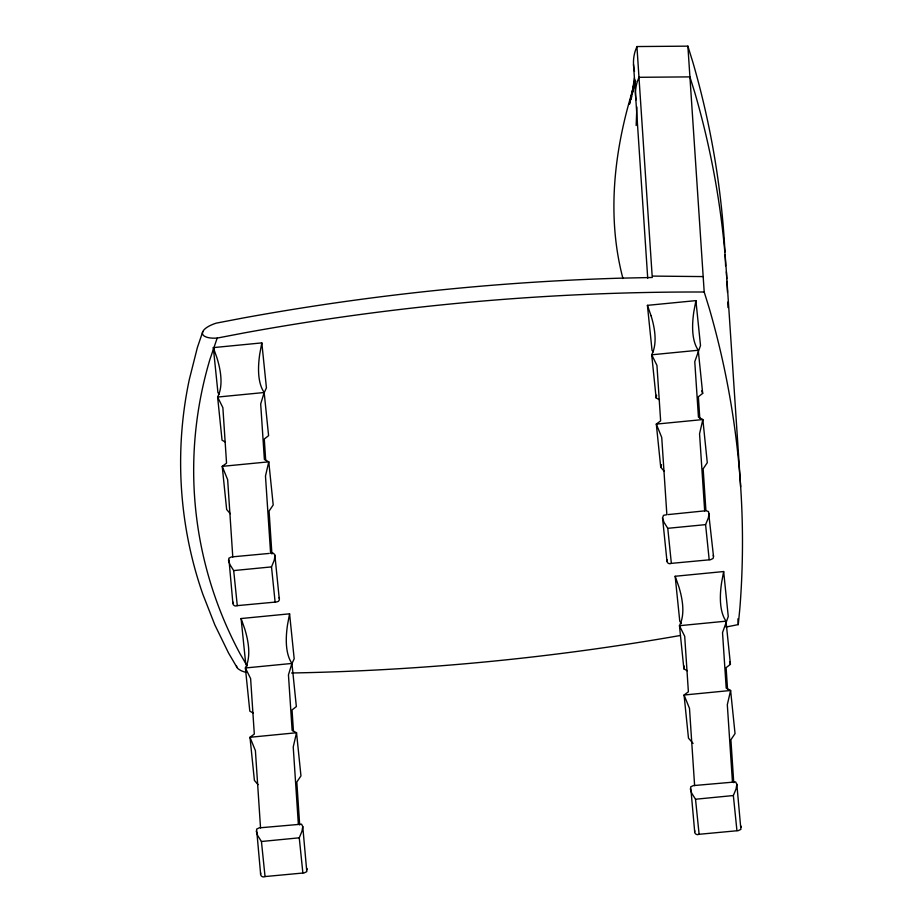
<?xml version="1.0" encoding="UTF-8"?>
<svg xmlns="http://www.w3.org/2000/svg" width="923" height="923" viewBox="0 0 923 923"><rect width="100%" height="100%" fill="white"/><g stroke="black" fill="none" stroke-linecap="round" stroke-linejoin="round"><path stroke-width="1.38" d="M219.063 394.179L217.932 392.563L213.328 347.613L261.82 342.894L259.778 353.878A310.416 79.459 -52.9 0 0 262.64 389.921L264.174 392.517L260.69 403.974L264.382 459.481L268.778 461.823L265.478 476.037L270.612 553.292L272.931 553.004L274.823 554.573L279.369 599.846L278.446 601.358L276.473 601.981L237.28 605.638C234.754 606.953 232.111 604.715 232.908 602.004M260.632 874.231L256.594 829.142L259.167 827.873L301.533 824.181L302.767 826.547L306.794 871.635L304.221 872.904L265.039 876.562C262.513 877.877 259.871 875.639 260.667 872.927M275.008 555.623L274.235 560.261L271.512 566.895L275.1 601.958M302.767 826.547L301.994 831.185L299.26 837.819L302.859 872.881M668.264 514.572L705.945 510.742L708.483 511.515L713.514 556.5L713.121 558.438L710.548 559.707L671.356 563.365C668.829 564.68 666.187 562.442 666.994 559.73M694.707 831.958L690.681 786.881L693.254 785.611L735.608 781.919L736.842 784.285L740.881 829.362L738.308 830.631L699.115 834.288C696.588 835.603 693.946 833.365 694.742 830.654M709.083 513.361L708.322 517.988L705.587 524.633L709.187 559.684M736.842 784.285L736.069 788.911L733.347 795.545L736.935 830.608M636.155 125.516L636.882 107.01M232.884 603.307L228.846 558.23L231.419 556.95L269.204 553.431M666.96 561.034L662.541 517.895L663.522 515.311L666.868 514.711L661.733 437.456L656.311 424.095L660.637 420.888L656.945 365.381L651.707 354.79L652.965 351.905A310.416 84.904 41.5 0 0 651.084 315.781M725.916 627.04A2332.19 2162.37 -3.8 0 0 738.273 624.594L739.877 608.107A974.653 903.675 -3.8 0 0 709.118 307.855L704.203 292.014L687.877 46.15L636.928 46.554L635.266 50.903A44.362 41.131 -3.8 0 0 634.516 71.371M631.286 98.946L631.701 96.13M632.128 93.315L634.47 77.82M659.437 399.809L656.126 397.928L656.622 395.194M687.185 670.733L683.874 668.852L684.381 666.118M632.324 93.558L634.851 79.955M246.81 665.102L245.691 663.475L241.088 618.537L289.58 613.818L287.526 624.802A310.416 79.459 -52.9 0 0 290.387 660.845L291.933 663.441L296.352 706.591L292.037 709.949L293.456 731.293M653.138 351.905L652.019 350.29L647.415 305.351L695.907 300.621L693.854 311.616A310.416 79.459 -52.9 0 0 696.715 347.659L698.25 350.255L702.68 393.394L698.365 396.763L699.784 418.107M681.451 623.636L679.766 621.214L675.163 576.264L723.655 571.545L721.613 582.528A310.416 79.459 -52.9 0 0 724.474 618.583L726.009 621.167L730.428 664.318L726.113 667.675L727.532 689.031M634.759 79.932L629.428 104.172L635.601 80.878C614.926 144.265 605.696 213.19 622.944 278.515M695.907 300.621L700.511 345.571L694.765 361.701L698.457 417.208L702.853 419.561L707.283 462.7L703.153 468.826L705.899 510.315M723.655 571.545L728.259 616.495L722.524 632.624L726.205 688.131L730.612 690.485L735.031 733.623L730.901 739.75L733.75 782.669M664.41 471.457L660.73 467.234L661.503 464.731M202.783 331.622L197.384 347.51L189.342 379.365C174.17 450.516 178.877 525.568 202.841 594.25L214.817 624.848L228.558 653.046L237.084 667.571M704.203 292.014A2332.19 2162.37 -3.8 0 0 244.11 332.926L217.182 338.083L209.879 359.555A446.813 414.277 -3.8 0 0 240.015 653.703L247.202 665.979M263.84 393.533L266.424 387.833L261.82 342.894M291.599 664.456L294.183 658.757L289.58 613.818M698.25 350.255L651.707 354.79L656.126 397.928M228.454 560.157L229.908 564.576L233.692 570.576L271.512 566.895M662.541 517.895L663.983 522.303L667.767 528.314L705.587 524.633M726.009 621.167L679.455 625.702L683.874 668.852M256.213 831.081L257.655 835.5L261.44 841.499L299.26 837.819M690.289 788.807L691.731 793.226L695.527 799.237L733.347 795.545M652.838 276.092L703.061 276.588M225.35 442.082L222.051 440.202L217.62 397.052L218.889 394.179A310.416 84.904 41.5 0 0 217.009 358.055L213.328 347.613M253.11 713.006L249.798 711.125L245.38 667.975L246.649 665.102A310.416 84.904 41.5 0 0 244.757 628.978L241.088 618.537M693.081 743.43L688.477 738.158L684.058 695.019L688.385 691.812L684.704 636.305L679.455 625.702L680.724 622.829A310.416 84.904 41.5 0 0 678.832 586.705L675.163 576.264M230.323 513.73L226.654 509.508L222.224 466.357L226.55 463.161L222.87 407.654L217.62 397.052L264.174 392.517L268.593 435.668L264.278 439.025L265.697 460.381M258.082 784.642L254.402 780.431L249.983 737.281L254.31 734.085L250.618 678.578L245.38 667.975L291.933 663.441L288.449 674.886L292.13 730.405L296.537 732.747L300.956 775.897L296.825 782.023L299.675 824.943M647.415 305.351L651.073 315.781M701.78 390.798L702.68 393.394M729.528 661.722L730.428 664.318M687.877 46.15L692.792 62.003A974.653 903.675 -3.8 0 1 724.982 252.014M713.294 555.231L713.514 556.5M741.054 826.143L741.261 827.423M279.219 597.493L279.427 598.773M306.967 868.416L307.186 869.697M667.767 528.314L671.356 563.365M695.527 799.237L699.115 834.288M660.73 467.234L656.311 424.095L702.853 419.561L699.553 433.775L704.687 511.03M233.692 570.576L237.28 605.638M261.44 841.499L265.039 876.562M726.378 271.754L740.661 486.871M737.892 618.86L738.273 624.594M732.447 781.943L727.312 704.699L730.612 690.485L684.058 695.019L689.493 708.379L694.615 785.635M636.928 46.554L652.261 277.488L619.125 278.204A2332.19 2162.37 -3.8 0 0 243.118 317.997L216.19 323.154A20.998 7.799 -12 0 0 204.433 336.203L206.683 337.207A20.998 7.799 -12 0 0 217.182 338.083M633.524 64.552L647.727 278.319M298.36 824.216L293.226 746.961L296.537 732.747L249.983 737.281L255.406 750.641L260.54 827.896M271.916 554.019L269.066 511.1L273.196 504.973L268.778 461.823L222.224 466.357L227.658 479.729L232.781 556.984M725.12 254.771A974.653 903.675 -3.8 0 1 725.593 265.789M680.47 635.462A2332.19 2162.37 -3.8 0 1 291.576 672.994M726.793 278.631A974.653 903.675 -3.8 0 0 694.834 92.738L689.919 76.886L638.97 77.301L637.308 81.651A44.362 41.131 -3.8 0 0 636.085 99.857M726.955 281.388A974.653 903.675 -3.8 0 1 727.486 292.395M727.82 302.04A974.653 903.675 -3.8 0 1 727.97 307.555M246.21 672.405A20.998 7.846 0.3 0 1 240.834 670.536L238.549 669.129A20.998 7.846 0.3 0 1 236.519 665.945"/></g></svg>
